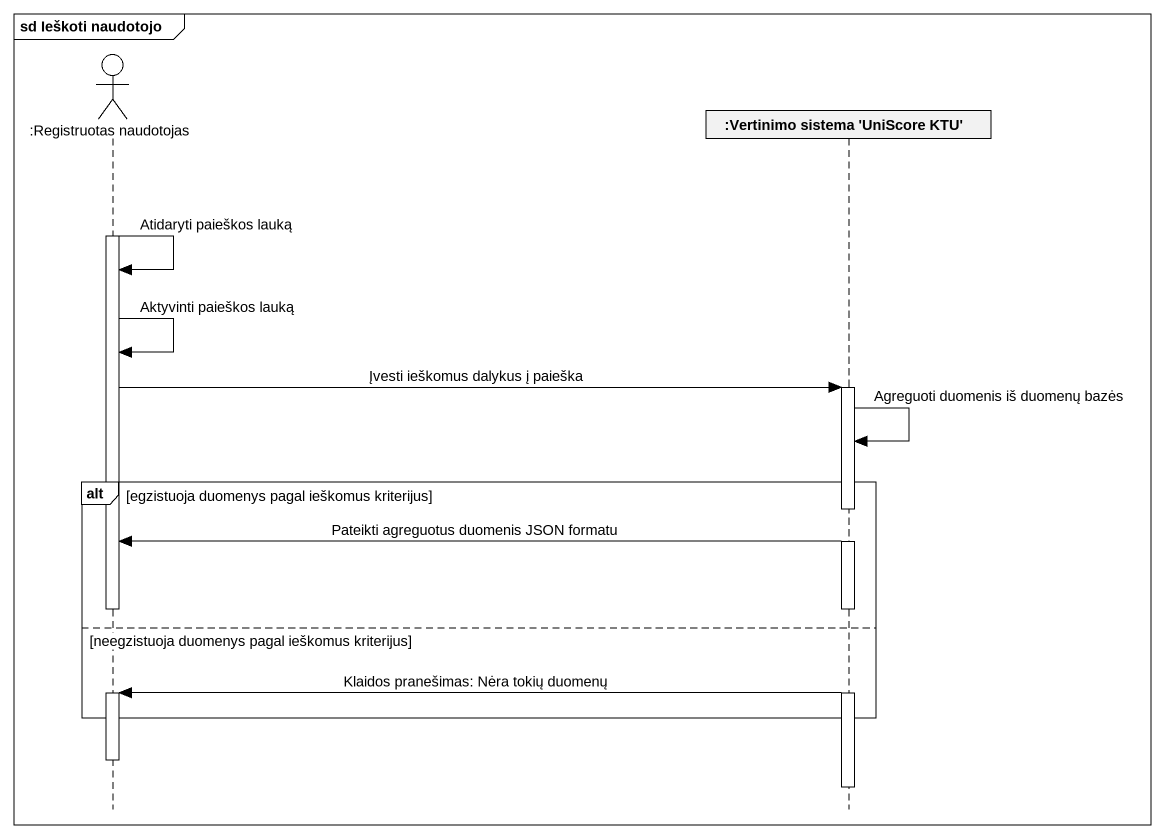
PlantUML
@startuml
mainframe sd Ieškoti naudotojo
hide footbox
actor ":Registruotas naudotojas" as Registruotas_naudotojas
participant ":Vertinimo sistema 'UniScore KTU'" as Vertinimo_sistema_UniScore

activate Registruotas_naudotojas
Registruotas_naudotojas -> Registruotas_naudotojas : Atidaryti paieškos lauką
Registruotas_naudotojas -> Registruotas_naudotojas : Aktyvinti paieškos lauką
Registruotas_naudotojas -> Vertinimo_sistema_UniScore : Įvesti ieškomus dalykus į paieška
activate Vertinimo_sistema_UniScore
Vertinimo_sistema_UniScore -> Vertinimo_sistema_UniScore : Agreguoti duomenis iš duomenų bazės
alt egzistuoja duomenys pagal ieškomus kriterijus
  Vertinimo_sistema_UniScore -> Registruotas_naudotojas : Pateikti agreguotus duomenis JSON formatu
  deactivate Registruotas_naudotojas
else neegzistuoja duomenys pagal ieškomus kriterijus
  Vertinimo_sistema_UniScore -> Registruotas_naudotojas : Klaidos pranešimas: Nėra tokių duomenų
  activate Registruotas_naudotojas
end
deactivate Registruotas_naudotojas
deactivate Vertinimo_sistema_UniScore
@enduml
